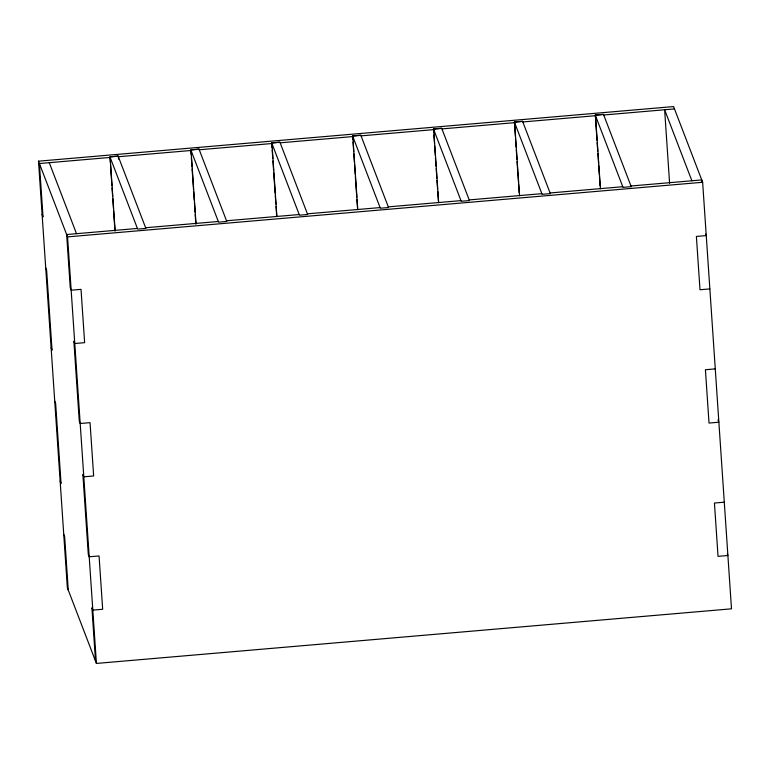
<?xml version="1.0" encoding="UTF-8"?>
<svg xmlns="http://www.w3.org/2000/svg" width="770" height="770" viewBox="0 0 770 770"><rect width="100%" height="100%" fill="white"/><g stroke="black" fill="none" stroke-linecap="round" stroke-linejoin="round"><path stroke-width="1.16" d="M38.5 161.18L673.577 106.568L702.644 182.269L731.5 608.82L96.423 663.432L67.356 587.731L38.5 161.18L67.558 236.881L96.423 663.432M271.695 142.874L279.905 142.171L307.663 214.484L299.453 215.186L271.695 142.874L272.07 147.802M352.583 135.924L360.793 135.212L388.552 207.525L380.342 208.227L352.583 135.924L352.881 139.649M433.472 128.965L441.691 128.263L469.45 200.566L461.23 201.278L433.472 128.965L433.77 132.69M514.37 122.007L522.58 121.304L550.338 193.617L542.128 194.319L514.37 122.007L514.61 125.606M595.258 115.057L603.468 114.345L631.227 186.658L623.017 187.36L595.258 115.057L595.47 117.579M109.966 156.916L118.176 156.214M199.064 149.255L190.854 149.967L191.181 154.751M271.743 143.008L279.953 142.296M352.631 136.049L360.851 135.347M433.529 129.091L441.739 128.388M514.418 122.141L522.628 121.429M595.306 115.182L603.516 114.48M199.266 149.775L271.945 143.528L276.892 216.62M280.155 142.825L352.833 136.569L357.781 209.661M361.043 135.867L433.722 129.62L438.669 202.702M441.942 128.908L514.62 122.661L519.558 195.753M522.83 121.958L595.508 115.702L600.456 188.794M603.719 115L674.481 108.916M137.416 228.449L66.653 234.532L70.263 287.845L71.167 290.203L81.023 289.347L84.633 342.669L74.777 343.516L73.872 341.168L79.281 421.151L80.186 423.5L90.042 422.653L93.651 475.966L83.795 476.813L82.891 474.464L88.3 554.448L89.205 556.797L99.061 555.95L102.67 609.272L92.814 610.119L91.909 607.771L95.519 661.084M145.636 227.737L218.314 221.49M226.524 220.778L299.203 214.532M307.413 213.829L380.091 207.573M388.301 206.87L460.98 200.624M469.19 199.911L541.868 193.665M550.088 192.962L622.766 186.706M630.976 186.003L701.74 179.92L701.903 182.288M67.558 236.881L702.644 182.269M709.853 288.904L699.997 289.751L696.388 236.438L706.244 235.591L705.647 234.022M715.263 368.888L705.416 369.735L709.016 423.057L718.872 422.21M724.281 502.184L714.435 503.031L718.035 556.354L727.891 555.507L727.294 553.938M691.884 180.767L664.625 109.764L669.602 183.222M717.967 419.852L718.574 421.421M49.261 162.682L76.509 233.685M42.109 214.493L43.014 216.842L39.405 163.529L110.168 157.436L115.105 230.528M45.719 267.816L46.614 270.164L52.033 350.148L51.128 347.79M54.737 401.112L55.633 403.461L61.051 483.445L60.147 481.096M63.756 534.409L64.651 536.757L68.261 590.08M595.585 119.841L597.01 140.342M597.125 142.614L597.741 151.132M597.905 153.528L598.55 163.115M598.665 165.377L599.31 174.963M599.445 176.292L600.09 185.878M514.745 126.934L515.39 136.521M515.505 138.783L516.121 147.301M516.285 149.698L516.93 159.284M517.045 161.546L517.69 171.133M517.825 172.461L518.47 182.047M518.585 184.319L519.201 192.837M433.885 134.952L434.501 143.47M434.665 145.867L435.31 155.453M435.425 157.725L436.041 166.243M436.205 168.64L436.85 178.216M436.965 180.488L437.581 189.006M437.745 191.403L438.39 200.989M353.045 142.046L353.69 151.623M353.805 153.894L354.421 162.412M354.585 164.809L355.23 174.395M355.345 176.657L356.77 197.159M356.885 199.42L357.501 207.939M272.185 150.063L272.801 158.582M272.965 160.978L273.61 170.565M273.725 172.827L275.15 193.328M275.265 195.599L275.881 204.117M276.045 206.514L276.69 216.101M196.004 223.57L191.056 150.487L118.378 156.734L118.541 159.13M191.345 157.147L191.99 166.734M192.105 169.005L193.53 189.507M193.645 191.769L194.261 200.287M194.425 202.683L195.07 212.27M195.185 214.532L195.878 224.253M109.995 157.985L110.37 162.913M110.485 165.175L111.91 185.676M112.025 187.938L112.641 196.456M112.805 198.852L113.45 208.439M113.565 210.71L114.99 231.202M118.128 156.079L109.918 156.791L137.666 229.094L145.886 228.392L118.128 156.079M199.016 149.13L190.806 149.832L218.565 222.145L226.775 221.433L199.016 149.13"/></g></svg>
